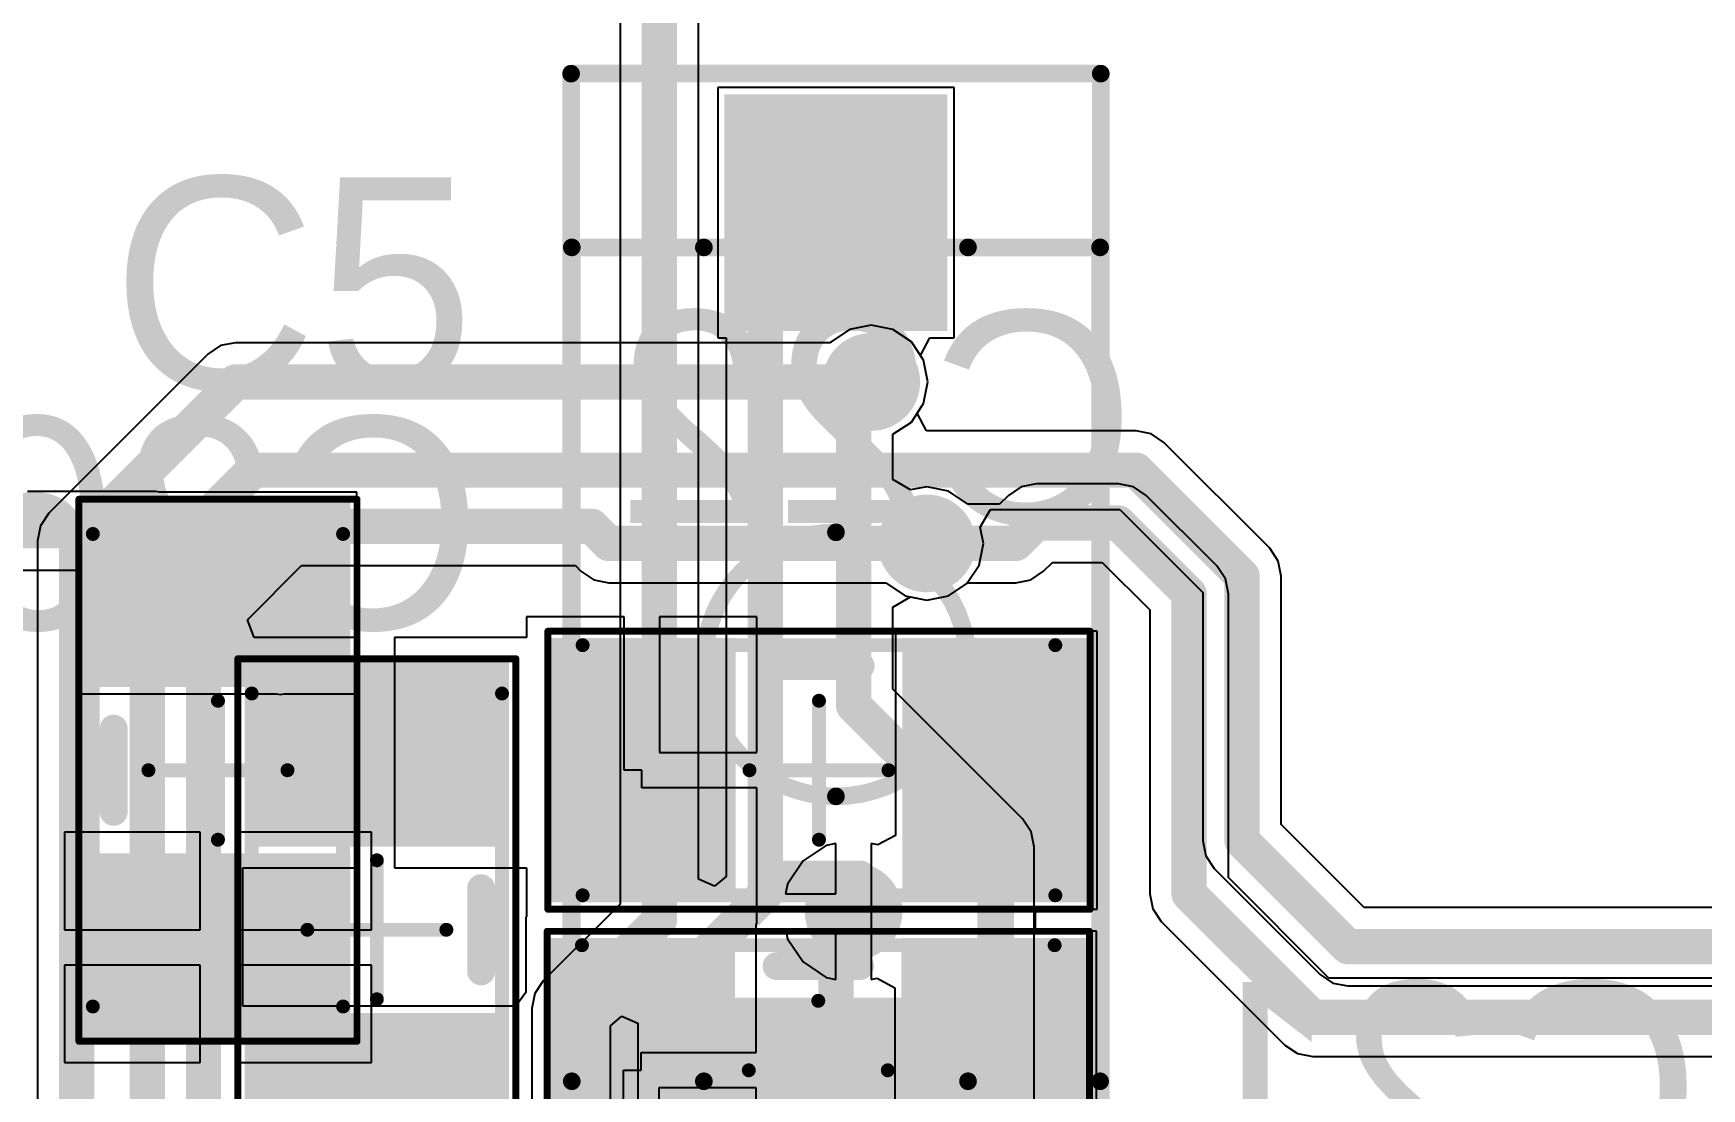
# Model space of a CAD drawing. Header units: millimetres. Extents: x 0 to 5455, y 0 to 5455.
# Drawn here: x 24.45 to 36.45, y 57.02 to 64.61 of the extents above; entities that cross this region are included whole.
import ezdxf

# ---------------------------------------------------------------- set-up
doc = ezdxf.new("R2010")
doc.units = ezdxf.units.MM
for name, color, linetype in [('BottomLayer', 5, 'Continuous'), ('BottomOverlay', 54, 'Continuous'), ('BottomPaste', 16, 'Continuous'), ('BottomSolder', 6, 'Continuous'), ('Mechanical13', 56, 'Continuous'), ('Mechanical15', 56, 'Continuous'), ('TopLayer', 1, 'Continuous'), ('TopOverlay', 2, 'Continuous'), ('TopPaste', 8, 'Continuous'), ('TopSolder', 216, 'Continuous'), ('ViaHoleLayer', 16, 'Continuous')]:
    doc.layers.add(name, color=color, linetype=linetype)

# ---------------------------------------------------------------- blocks, each defined once
blk = doc.blocks.new('434121025816_18')
at = {"layer": 'TopLayer'}
for points in [[(-4.00000597, 0.70000241), (-2.50000643, 0.70000241), (-2.50000643, -0.69999733), (-4.00000597, -0.69999733)], [(2.50000643, 0.70000241), (4.00000597, 0.70000241), (4.00000597, -0.69999733), (2.50000643, -0.69999733)]]:
    blk.add_hatch(color=1, dxfattribs=at).paths.add_polyline_path(points)
at = {"layer": 'TopPaste'}
for points in [[(-4.00000597, 0.70000241), (-2.50000643, 0.70000241), (-2.50000643, -0.69999733), (-4.00000597, -0.69999733)], [(2.50000643, 0.70000241), (4.00000597, 0.70000241), (4.00000597, -0.69999733), (2.50000643, -0.69999733)]]:
    blk.add_hatch(color=8, dxfattribs=at).paths.add_polyline_path(points)
at = {"layer": 'TopSolder'}
for points in [[(-4.10160597, 0.80160241), (-2.39840643, 0.80160241), (-2.39840643, -0.80159733), (-4.10160597, -0.80159733)], [(2.39840643, 0.80160241), (4.10160597, 0.80160241), (4.10160597, -0.80159733), (2.39840643, -0.80159733)]]:
    blk.add_hatch(color=216, dxfattribs=at).paths.add_polyline_path(points)
at = {"layer": 'Mechanical13', "const_width": 0.127}
for points in [[(2.999994, 1.89999874), (-2.999994, 1.89999874)], [(-2.999994, -1.89999366), (-2.999994, 1.89999874)], [(2.999994, -1.89999366), (2.999994, 1.89999874)], [(2.999994, -1.89999366), (-2.999994, -1.89999366)]]:
    blk.add_lwpolyline(points, dxfattribs=at)
at = {"layer": 'Mechanical13', "const_width": 0.0635}
for points in [[(-3.031744, 1.89999874, 1), (-2.968244, 1.89999874, 1)], [(-3.031744, 1.89999874, 1), (-2.968244, 1.89999874, 1)], [(2.968244, 1.89999874, 1), (3.031744, 1.89999874, 1)], [(2.968244, 1.89999874, 1), (3.031744, 1.89999874, 1)], [(-3.031744, -1.89999366, 1), (-2.968244, -1.89999366, 1)], [(-3.031744, -1.89999366, 1), (-2.968244, -1.89999366, 1)], [(2.968244, -1.89999366, 1), (3.031744, -1.89999366, 1)], [(2.968244, -1.89999366, 1), (3.031744, -1.89999366, 1)]]:
    blk.add_lwpolyline(points, format="xyb", close=True, dxfattribs=at)
at = {"layer": 'Mechanical15', "const_width": 0.127}
for points in [[(-4.24999912, -1.90499746), (-4.24999912, 1.90500254)], [(4.24999912, 1.90500254), (-4.24999912, 1.90500254)], [(4.24999912, -1.90499746), (4.24999912, 1.90500254)], [(4.24999912, -1.90499746), (-4.24999912, -1.90499746)]]:
    blk.add_lwpolyline(points, dxfattribs=at)
at = {"layer": 'Mechanical15', "const_width": 0.0635}
for points in [[(-4.28174912, 1.90500254, 1), (-4.218249119999999, 1.90500254, 1)], [(-4.28174912, 1.90500254, 1), (-4.218249119999999, 1.90500254, 1)], [(4.218249119999999, 1.90500254, 1), (4.28174912, 1.90500254, 1)], [(4.218249119999999, 1.90500254, 1), (4.28174912, 1.90500254, 1)], [(-4.28174912, -1.90499746, 1), (-4.218249119999999, -1.90499746, 1)], [(-4.28174912, -1.90499746, 1), (-4.218249119999999, -1.90499746, 1)], [(4.218249119999999, -1.90499746, 1), (4.28174912, -1.90499746, 1)], [(4.218249119999999, -1.90499746, 1), (4.28174912, -1.90499746, 1)]]:
    blk.add_lwpolyline(points, format="xyb", close=True, dxfattribs=at)
at = {"layer": 'TopOverlay', "const_width": 0.127}
for points in [[(2.999994, 1.89999874), (-2.999994, 1.89999874)], [(-2.999994, 0.95000064), (-2.999994, 1.89999874)], [(2.999994, 0.95000064), (2.999994, 1.89999874)], [(-2.999994, -1.89999366), (-2.999994, -0.94999556)], [(2.999994, -1.89999366), (2.999994, -0.94999556)], [(2.999994, -1.89999366), (-2.999994, -1.89999366)]]:
    blk.add_lwpolyline(points, dxfattribs=at)
at = {"layer": 'TopOverlay'}
for points, const_width in [([(-3.031744, 1.89999874, 1), (-2.968244, 1.89999874, 1)], 0.0635), ([(-3.031744, 1.89999874, 1), (-2.968244, 1.89999874, 1)], 0.0635), ([(2.968244, 1.89999874, 1), (3.031744, 1.89999874, 1)], 0.0635), ([(2.968244, 1.89999874, 1), (3.031744, 1.89999874, 1)], 0.0635), ([(-3.031744, 0.95000064, 1), (-2.968244, 0.95000064, 1)], 0.0635), ([(0.95000064, 2.54e-06, 1), (-0.95000064, 2.54e-06, 1)], 0.127), ([(2.968244, 0.95000064, 1), (3.031744, 0.95000064, 1)], 0.0635), ([(-0.98175064, 2.54e-06, 1), (-0.9182506399999999, 2.54e-06, 1)], 0.0635), ([(0.9182506399999999, 2.54e-06, 1), (0.98175064, 2.54e-06, 1)], 0.0635), ([(-3.031744, -0.94999556, 1), (-2.968244, -0.94999556, 1)], 0.0635), ([(2.968244, -0.94999556, 1), (3.031744, -0.94999556, 1)], 0.0635), ([(-3.031744, -1.89999366, 1), (-2.968244, -1.89999366, 1)], 0.0635), ([(-3.031744, -1.89999366, 1), (-2.968244, -1.89999366, 1)], 0.0635), ([(2.968244, -1.89999366, 1), (3.031744, -1.89999366, 1)], 0.0635), ([(2.968244, -1.89999366, 1), (3.031744, -1.89999366, 1)], 0.0635)]:
    blk.add_lwpolyline(points, format="xyb", close=True, dxfattribs=dict(at, const_width=const_width))
blk = doc.blocks.new('CAPC3216X180X55LL20T25_B_24')
at = {"layer": 'BottomLayer'}
for points in [[(-0.7000011399999999, 0.84999957), (-0.7000011399999999, -0.84999957), (-1.85000138, -0.84999957), (-1.85000138, 0.84999957)], [(1.84999884, 0.84999957), (1.84999884, -0.84999957), (0.6999985999999999, -0.84999957), (0.6999985999999999, 0.84999957)]]:
    blk.add_hatch(color=5, dxfattribs=at).paths.add_polyline_path(points)
at = {"layer": 'BottomPaste'}
for points in [[(-0.7000011399999999, 0.84999957), (-0.7000011399999999, -0.84999957), (-1.85000138, -0.84999957), (-1.85000138, 0.84999957)], [(1.84999884, 0.84999957), (1.84999884, -0.84999957), (0.6999985999999999, -0.84999957), (0.6999985999999999, 0.84999957)]]:
    blk.add_hatch(color=16, dxfattribs=at).paths.add_polyline_path(points)
at = {"layer": 'BottomSolder'}
for points in [[(-0.59840114, 0.95159957), (-0.59840114, -0.95159957), (-1.95160138, -0.95159957), (-1.95160138, 0.95159957)], [(1.95159884, 0.95159957), (1.95159884, -0.95159957), (0.5983986, -0.95159957), (0.5983986, 0.95159957)]]:
    blk.add_hatch(color=6, dxfattribs=at).paths.add_polyline_path(points)
at = {"layer": 'BottomOverlay', "const_width": 0.1999996}
for points in [[(0.2999994, 0.7499985), (-0.30000194, 0.7499985)], [(0.2999994, -0.75000104), (-0.30000194, -0.75000104)]]:
    blk.add_lwpolyline(points, dxfattribs=at)
at = {"layer": 'BottomOverlay', "const_width": 0.0999998}
for points in [[(-0.35000184, 0.7499985, 1), (-0.25000204, 0.7499985, 1)], [(0.2499995, 0.7499985, 1), (0.3499993, 0.7499985, 1)], [(-0.35000184, -0.75000104, 1), (-0.25000204, -0.75000104, 1)], [(0.2499995, -0.75000104, 1), (0.3499993, -0.75000104, 1)]]:
    blk.add_lwpolyline(points, format="xyb", close=True, dxfattribs=at)
at = {"layer": 'Mechanical13', "const_width": 0.0999998}
for points in [[(-1.70000168, -0.90000074), (-1.70000168, 0.8999982)], [(1.69999914, 0.8999982), (-1.70000168, 0.8999982)], [(1.69999914, -0.90000074), (1.69999914, 0.8999982)], [(1.69999914, -0.90000074), (-1.70000168, -0.90000074)]]:
    blk.add_lwpolyline(points, dxfattribs=at)
at = {"layer": 'Mechanical13', "const_width": 0.0499999}
for points in [[(-1.72500036, 0.8999982, 1), (-1.675003, 0.8999982, 1)], [(-1.72500036, 0.8999982, 1), (-1.675003, 0.8999982, 1)], [(1.67500046, 0.8999982, 1), (1.72499782, 0.8999982, 1)], [(1.67500046, 0.8999982, 1), (1.72499782, 0.8999982, 1)], [(-1.72500036, -0.90000074, 1), (-1.675003, -0.90000074, 1)], [(-1.72500036, -0.90000074, 1), (-1.675003, -0.90000074, 1)], [(1.67500046, -0.90000074, 1), (1.72499782, -0.90000074, 1)], [(1.67500046, -0.90000074, 1), (1.72499782, -0.90000074, 1)]]:
    blk.add_lwpolyline(points, format="xyb", close=True, dxfattribs=at)
at = {"layer": 'Mechanical15'}
for points, const_width in [([(-1.95000118, -1.00000054), (-1.95000118, 0.999998)], 0.0499999), ([(1.94999864, 0.999998), (-1.95000118, 0.999998)], 0.0499999), ([(1.94999864, -1.00000054), (1.94999864, 0.999998)], 0.0499999), ([(0, -0.50000154), (0, 0.499999)], 0.0999998), ([(0.499999, 0), (-0.50000154, 0)], 0.0999998), ([(1.94999864, -1.00000054), (-1.95000118, -1.00000054)], 0.0499999)]:
    blk.add_lwpolyline(points, dxfattribs=dict(at, const_width=const_width))
for points, const_width in [([(-1.96250052, 0.999998, 1), (-1.93750184, 0.999998, 1)], 0.02499868), ([(-1.96250052, 0.999998, 1), (-1.93750184, 0.999998, 1)], 0.02499868), ([(1.9374993, 0.999998, 1), (1.96249798, 0.999998, 1)], 0.02499868), ([(1.9374993, 0.999998, 1), (1.96249798, 0.999998, 1)], 0.02499868), ([(-0.02499868, 0.499999, 1), (0.02499868, 0.499999, 1)], 0.0499999), ([(-0.52500022, 0, 1), (-0.47500286, 0, 1)], 0.0499999), ([(0.47500032, 0, 1), (0.5249976799999999, 0, 1)], 0.0499999), ([(-0.02499868, -0.50000154, 1), (0.02499868, -0.50000154, 1)], 0.0499999), ([(-1.96250052, -1.00000054, 1), (-1.93750184, -1.00000054, 1)], 0.02499868), ([(-1.96250052, -1.00000054, 1), (-1.93750184, -1.00000054, 1)], 0.02499868), ([(1.9374993, -1.00000054, 1), (1.96249798, -1.00000054, 1)], 0.02499868), ([(1.9374993, -1.00000054, 1), (1.96249798, -1.00000054, 1)], 0.02499868)]:
    blk.add_lwpolyline(points, format="xyb", close=True, dxfattribs=dict(at, const_width=const_width))
blk = doc.blocks.new('CAPC3216X180X55LL20T25_B_26')
at = {"layer": 'BottomLayer'}
for points in [[(-0.7000011399999999, 0.84999957), (-0.7000011399999999, -0.84999957), (-1.85000138, -0.84999957), (-1.85000138, 0.84999957)], [(1.84999884, 0.84999957), (1.84999884, -0.84999957), (0.6999985999999999, -0.84999957), (0.6999985999999999, 0.84999957)]]:
    blk.add_hatch(color=5, dxfattribs=at).paths.add_polyline_path(points)
at = {"layer": 'BottomPaste'}
for points in [[(-0.7000011399999999, 0.84999957), (-0.7000011399999999, -0.84999957), (-1.85000138, -0.84999957), (-1.85000138, 0.84999957)], [(1.84999884, 0.84999957), (1.84999884, -0.84999957), (0.6999985999999999, -0.84999957), (0.6999985999999999, 0.84999957)]]:
    blk.add_hatch(color=16, dxfattribs=at).paths.add_polyline_path(points)
at = {"layer": 'BottomSolder'}
for points in [[(-0.59840114, 0.95159957), (-0.59840114, -0.95159957), (-1.95160138, -0.95159957), (-1.95160138, 0.95159957)], [(1.95159884, 0.95159957), (1.95159884, -0.95159957), (0.5983986, -0.95159957), (0.5983986, 0.95159957)]]:
    blk.add_hatch(color=6, dxfattribs=at).paths.add_polyline_path(points)
at = {"layer": 'BottomOverlay', "const_width": 0.1999996}
for points in [[(-0.30000194, 0.7499985), (0.2999994, 0.7499985)], [(-0.30000194, -0.75000104), (0.2999994, -0.75000104)]]:
    blk.add_lwpolyline(points, dxfattribs=at)
at = {"layer": 'BottomOverlay', "const_width": 0.0999998}
for points in [[(-0.35000184, 0.7499985, 1), (-0.25000204, 0.7499985, 1)], [(0.2499995, 0.7499985, 1), (0.3499993, 0.7499985, 1)], [(-0.35000184, -0.75000104, 1), (-0.25000204, -0.75000104, 1)], [(0.2499995, -0.75000104, 1), (0.3499993, -0.75000104, 1)]]:
    blk.add_lwpolyline(points, format="xyb", close=True, dxfattribs=at)
at = {"layer": 'Mechanical13', "const_width": 0.0999998}
for points in [[(-1.70000168, -0.90000074), (-1.70000168, 0.8999982)], [(-1.70000168, 0.8999982), (1.69999914, 0.8999982)], [(1.69999914, -0.90000074), (1.69999914, 0.8999982)], [(-1.70000168, -0.90000074), (1.69999914, -0.90000074)]]:
    blk.add_lwpolyline(points, dxfattribs=at)
at = {"layer": 'Mechanical13', "const_width": 0.0499999}
for points in [[(-1.72500036, 0.8999982, 1), (-1.675003, 0.8999982, 1)], [(-1.72500036, 0.8999982, 1), (-1.675003, 0.8999982, 1)], [(1.67500046, 0.8999982, 1), (1.72499782, 0.8999982, 1)], [(1.67500046, 0.8999982, 1), (1.72499782, 0.8999982, 1)], [(-1.72500036, -0.90000074, 1), (-1.675003, -0.90000074, 1)], [(-1.72500036, -0.90000074, 1), (-1.675003, -0.90000074, 1)], [(1.67500046, -0.90000074, 1), (1.72499782, -0.90000074, 1)], [(1.67500046, -0.90000074, 1), (1.72499782, -0.90000074, 1)]]:
    blk.add_lwpolyline(points, format="xyb", close=True, dxfattribs=at)
at = {"layer": 'Mechanical15'}
for points, const_width in [([(-1.95000118, -1.00000054), (-1.95000118, 0.999998)], 0.0499999), ([(-1.95000118, 0.999998), (1.94999864, 0.999998)], 0.0499999), ([(1.94999864, -1.00000054), (1.94999864, 0.999998)], 0.0499999), ([(0, -0.50000154), (0, 0.499999)], 0.0999998), ([(-0.50000154, 0), (0.499999, 0)], 0.0999998), ([(-1.95000118, -1.00000054), (1.94999864, -1.00000054)], 0.0499999)]:
    blk.add_lwpolyline(points, dxfattribs=dict(at, const_width=const_width))
for points, const_width in [([(-1.96250052, 0.999998, 1), (-1.93750184, 0.999998, 1)], 0.02499868), ([(-1.96250052, 0.999998, 1), (-1.93750184, 0.999998, 1)], 0.02499868), ([(1.9374993, 0.999998, 1), (1.96249798, 0.999998, 1)], 0.02499868), ([(1.9374993, 0.999998, 1), (1.96249798, 0.999998, 1)], 0.02499868), ([(-0.02499868, 0.499999, 1), (0.02499868, 0.499999, 1)], 0.0499999), ([(-0.52500022, 0, 1), (-0.47500286, 0, 1)], 0.0499999), ([(0.47500032, 0, 1), (0.5249976799999999, 0, 1)], 0.0499999), ([(-0.02499868, -0.50000154, 1), (0.02499868, -0.50000154, 1)], 0.0499999), ([(-1.96250052, -1.00000054, 1), (-1.93750184, -1.00000054, 1)], 0.02499868), ([(-1.96250052, -1.00000054, 1), (-1.93750184, -1.00000054, 1)], 0.02499868), ([(1.9374993, -1.00000054, 1), (1.96249798, -1.00000054, 1)], 0.02499868), ([(1.9374993, -1.00000054, 1), (1.96249798, -1.00000054, 1)], 0.02499868)]:
    blk.add_lwpolyline(points, format="xyb", close=True, dxfattribs=dict(at, const_width=const_width))
blk = doc.blocks.new('CAPC3216X180X55LL20T25_B_27')
at = {"layer": 'BottomLayer'}
for points in [[(-0.7000011399999999, 0.84999957), (-0.7000011399999999, -0.84999957), (-1.85000138, -0.84999957), (-1.85000138, 0.84999957)], [(1.84999884, 0.84999957), (1.84999884, -0.84999957), (0.6999985999999999, -0.84999957), (0.6999985999999999, 0.84999957)]]:
    blk.add_hatch(color=5, dxfattribs=at).paths.add_polyline_path(points)
at = {"layer": 'BottomPaste'}
for points in [[(-0.7000011399999999, 0.84999957), (-0.7000011399999999, -0.84999957), (-1.85000138, -0.84999957), (-1.85000138, 0.84999957)], [(1.84999884, 0.84999957), (1.84999884, -0.84999957), (0.6999985999999999, -0.84999957), (0.6999985999999999, 0.84999957)]]:
    blk.add_hatch(color=16, dxfattribs=at).paths.add_polyline_path(points)
at = {"layer": 'BottomSolder'}
for points in [[(-0.59840114, 0.95159957), (-0.59840114, -0.95159957), (-1.95160138, -0.95159957), (-1.95160138, 0.95159957)], [(1.95159884, 0.95159957), (1.95159884, -0.95159957), (0.5983986, -0.95159957), (0.5983986, 0.95159957)]]:
    blk.add_hatch(color=6, dxfattribs=at).paths.add_polyline_path(points)
at = {"layer": 'BottomOverlay', "const_width": 0.1999996}
for points in [[(-0.30000194, 0.7499985), (0.2999994, 0.7499985)], [(-0.30000194, -0.75000104), (0.2999994, -0.75000104)]]:
    blk.add_lwpolyline(points, dxfattribs=at)
at = {"layer": 'BottomOverlay', "const_width": 0.0999998}
for points in [[(-0.35000184, 0.7499985, 1), (-0.25000204, 0.7499985, 1)], [(0.2499995, 0.7499985, 1), (0.3499993, 0.7499985, 1)], [(-0.35000184, -0.75000104, 1), (-0.25000204, -0.75000104, 1)], [(0.2499995, -0.75000104, 1), (0.3499993, -0.75000104, 1)]]:
    blk.add_lwpolyline(points, format="xyb", close=True, dxfattribs=at)
at = {"layer": 'Mechanical13', "const_width": 0.0999998}
for points in [[(-1.70000168, -0.90000074), (-1.70000168, 0.8999982)], [(-1.70000168, 0.8999982), (1.69999914, 0.8999982)], [(1.69999914, -0.90000074), (1.69999914, 0.8999982)], [(-1.70000168, -0.90000074), (1.69999914, -0.90000074)]]:
    blk.add_lwpolyline(points, dxfattribs=at)
at = {"layer": 'Mechanical13', "const_width": 0.0499999}
for points in [[(-1.72500036, 0.8999982, 1), (-1.675003, 0.8999982, 1)], [(-1.72500036, 0.8999982, 1), (-1.675003, 0.8999982, 1)], [(1.67500046, 0.8999982, 1), (1.72499782, 0.8999982, 1)], [(1.67500046, 0.8999982, 1), (1.72499782, 0.8999982, 1)], [(-1.72500036, -0.90000074, 1), (-1.675003, -0.90000074, 1)], [(-1.72500036, -0.90000074, 1), (-1.675003, -0.90000074, 1)], [(1.67500046, -0.90000074, 1), (1.72499782, -0.90000074, 1)], [(1.67500046, -0.90000074, 1), (1.72499782, -0.90000074, 1)]]:
    blk.add_lwpolyline(points, format="xyb", close=True, dxfattribs=at)
at = {"layer": 'Mechanical15'}
for points, const_width in [([(-1.95000118, -1.00000054), (-1.95000118, 0.999998)], 0.0499999), ([(-1.95000118, 0.999998), (1.94999864, 0.999998)], 0.0499999), ([(1.94999864, -1.00000054), (1.94999864, 0.999998)], 0.0499999), ([(0, -0.50000154), (0, 0.499999)], 0.0999998), ([(-0.50000154, 0), (0.499999, 0)], 0.0999998), ([(-1.95000118, -1.00000054), (1.94999864, -1.00000054)], 0.0499999)]:
    blk.add_lwpolyline(points, dxfattribs=dict(at, const_width=const_width))
for points, const_width in [([(-1.96250052, 0.999998, 1), (-1.93750184, 0.999998, 1)], 0.02499868), ([(-1.96250052, 0.999998, 1), (-1.93750184, 0.999998, 1)], 0.02499868), ([(1.9374993, 0.999998, 1), (1.96249798, 0.999998, 1)], 0.02499868), ([(1.9374993, 0.999998, 1), (1.96249798, 0.999998, 1)], 0.02499868), ([(-0.02499868, 0.499999, 1), (0.02499868, 0.499999, 1)], 0.0499999), ([(-0.52500022, 0, 1), (-0.47500286, 0, 1)], 0.0499999), ([(0.47500032, 0, 1), (0.5249976799999999, 0, 1)], 0.0499999), ([(-0.02499868, -0.50000154, 1), (0.02499868, -0.50000154, 1)], 0.0499999), ([(-1.96250052, -1.00000054, 1), (-1.93750184, -1.00000054, 1)], 0.02499868), ([(-1.96250052, -1.00000054, 1), (-1.93750184, -1.00000054, 1)], 0.02499868), ([(1.9374993, -1.00000054, 1), (1.96249798, -1.00000054, 1)], 0.02499868), ([(1.9374993, -1.00000054, 1), (1.96249798, -1.00000054, 1)], 0.02499868)]:
    blk.add_lwpolyline(points, format="xyb", close=True, dxfattribs=dict(at, const_width=const_width))
blk = doc.blocks.new('CAPC3216X180X55LL20T25_31')
at = {"layer": 'TopLayer'}
for points in [[(-1.85000138, -0.84999957), (-1.85000138, 0.84999957), (-0.7000011399999999, 0.84999957), (-0.7000011399999999, -0.84999957)], [(0.6999985999999999, -0.84999957), (0.6999985999999999, 0.84999957), (1.84999884, 0.84999957), (1.84999884, -0.84999957)]]:
    blk.add_hatch(color=1, dxfattribs=at).paths.add_polyline_path(points)
at = {"layer": 'TopPaste'}
for points in [[(-1.85000138, -0.84999957), (-1.85000138, 0.84999957), (-0.7000011399999999, 0.84999957), (-0.7000011399999999, -0.84999957)], [(0.6999985999999999, -0.84999957), (0.6999985999999999, 0.84999957), (1.84999884, 0.84999957), (1.84999884, -0.84999957)]]:
    blk.add_hatch(color=8, dxfattribs=at).paths.add_polyline_path(points)
at = {"layer": 'TopSolder'}
for points in [[(-1.95160138, -0.95159957), (-1.95160138, 0.95159957), (-0.59840114, 0.95159957), (-0.59840114, -0.95159957)], [(0.5983986, -0.95159957), (0.5983986, 0.95159957), (1.95159884, 0.95159957), (1.95159884, -0.95159957)]]:
    blk.add_hatch(color=216, dxfattribs=at).paths.add_polyline_path(points)
at = {"layer": 'Mechanical13', "const_width": 0.0999998}
for points in [[(-1.70000168, 0.90000074), (1.69999914, 0.90000074)], [(-1.70000168, 0.90000074), (-1.70000168, -0.8999982)], [(1.69999914, 0.90000074), (1.69999914, -0.8999982)], [(-1.70000168, -0.8999982), (1.69999914, -0.8999982)]]:
    blk.add_lwpolyline(points, dxfattribs=at)
at = {"layer": 'Mechanical13', "const_width": 0.0499999}
for points in [[(-1.72500036, 0.90000074, 1), (-1.675003, 0.90000074, 1)], [(-1.72500036, 0.90000074, 1), (-1.675003, 0.90000074, 1)], [(1.67500046, 0.90000074, 1), (1.72499782, 0.90000074, 1)], [(1.67500046, 0.90000074, 1), (1.72499782, 0.90000074, 1)], [(-1.72500036, -0.8999982, 1), (-1.675003, -0.8999982, 1)], [(-1.72500036, -0.8999982, 1), (-1.675003, -0.8999982, 1)], [(1.67500046, -0.8999982, 1), (1.72499782, -0.8999982, 1)], [(1.67500046, -0.8999982, 1), (1.72499782, -0.8999982, 1)]]:
    blk.add_lwpolyline(points, format="xyb", close=True, dxfattribs=at)
at = {"layer": 'Mechanical15'}
for points, const_width in [([(-1.95000118, 1.00000054), (1.94999864, 1.00000054)], 0.0499999), ([(-1.95000118, 1.00000054), (-1.95000118, -0.999998)], 0.0499999), ([(1.94999864, 1.00000054), (1.94999864, -0.999998)], 0.0499999), ([(0, 0.50000154), (0, -0.499999)], 0.0999998), ([(-0.50000154, 0), (0.499999, 0)], 0.0999998), ([(-1.95000118, -0.999998), (1.94999864, -0.999998)], 0.0499999)]:
    blk.add_lwpolyline(points, dxfattribs=dict(at, const_width=const_width))
for points, const_width in [([(-1.96250052, 1.00000054, 1), (-1.93750184, 1.00000054, 1)], 0.02499868), ([(-1.96250052, 1.00000054, 1), (-1.93750184, 1.00000054, 1)], 0.02499868), ([(1.9374993, 1.00000054, 1), (1.96249798, 1.00000054, 1)], 0.02499868), ([(1.9374993, 1.00000054, 1), (1.96249798, 1.00000054, 1)], 0.02499868), ([(-0.02499868, 0.50000154, 1), (0.02499868, 0.50000154, 1)], 0.0499999), ([(-0.52500022, 0, 1), (-0.47500286, 0, 1)], 0.0499999), ([(0.47500032, 0, 1), (0.5249976799999999, 0, 1)], 0.0499999), ([(-0.02499868, -0.499999, 1), (0.02499868, -0.499999, 1)], 0.0499999), ([(-1.96250052, -0.999998, 1), (-1.93750184, -0.999998, 1)], 0.02499868), ([(-1.96250052, -0.999998, 1), (-1.93750184, -0.999998, 1)], 0.02499868), ([(1.9374993, -0.999998, 1), (1.96249798, -0.999998, 1)], 0.02499868), ([(1.9374993, -0.999998, 1), (1.96249798, -0.999998, 1)], 0.02499868)]:
    blk.add_lwpolyline(points, format="xyb", close=True, dxfattribs=dict(at, const_width=const_width))
at = {"layer": 'TopOverlay', "const_width": 0.1999996}
for points in [[(-0.30000194, 0.75000104), (0.2999994, 0.75000104)], [(-0.30000194, -0.7499985), (0.2999994, -0.7499985)]]:
    blk.add_lwpolyline(points, dxfattribs=at)
at = {"layer": 'TopOverlay', "const_width": 0.0999998}
for points in [[(-0.35000184, 0.75000104, 1), (-0.25000204, 0.75000104, 1)], [(0.2499995, 0.75000104, 1), (0.3499993, 0.75000104, 1)], [(-0.35000184, -0.7499985, 1), (-0.25000204, -0.7499985, 1)], [(0.2499995, -0.7499985, 1), (0.3499993, -0.7499985, 1)]]:
    blk.add_lwpolyline(points, format="xyb", close=True, dxfattribs=at)

msp = doc.modelspace()

# ---------------------------------------------------------------- hatches: boundary and pattern name
at = {"layer": 'BottomLayer'}
h = msp.add_hatch(color=5, dxfattribs=at)
edge = h.paths.add_edge_path()
edge.add_arc((30.48, 62.10299999999999), 0.2499995, 0, 360)
h = msp.add_hatch(color=5, dxfattribs=at)
edge = h.paths.add_edge_path()
edge.add_arc((30.8799992, 60.9410008), 0.2499995, 0, 360)
h = msp.add_hatch(color=5, dxfattribs=at)
edge = h.paths.add_edge_path()
edge.add_arc((30.353, 58.29299999999999), 0.2499995, 0, 360)
at = {"layer": 'BottomSolder'}
h = msp.add_hatch(color=6, dxfattribs=at)
edge = h.paths.add_edge_path()
edge.add_arc((30.48, 62.10299999999999), 0.3515995, 0, 360)
h = msp.add_hatch(color=6, dxfattribs=at)
edge = h.paths.add_edge_path()
edge.add_arc((30.8799992, 60.9410008), 0.3515995, 0, 360)
h = msp.add_hatch(color=6, dxfattribs=at)
edge = h.paths.add_edge_path()
edge.add_arc((30.353, 58.29299999999999), 0.3515995, 0, 360)
at = {"layer": 'TopLayer'}
h = msp.add_hatch(color=1, dxfattribs=at)
edge = h.paths.add_edge_path()
edge.add_arc((30.48, 62.10299999999999), 0.2499995, 0, 360)
h = msp.add_hatch(color=1, dxfattribs=at)
edge = h.paths.add_edge_path()
edge.add_arc((30.8799992, 60.9410008), 0.2499995, 0, 360)
h = msp.add_hatch(color=1, dxfattribs=at)
edge = h.paths.add_edge_path()
edge.add_arc((30.353, 58.29299999999999), 0.2499995, 0, 360)
at = {"layer": 'TopSolder'}
h = msp.add_hatch(color=216, dxfattribs=at)
edge = h.paths.add_edge_path()
edge.add_arc((30.48, 62.10299999999999), 0.3515995, 0, 360)
h = msp.add_hatch(color=216, dxfattribs=at)
edge = h.paths.add_edge_path()
edge.add_arc((30.8799992, 60.9410008), 0.3515995, 0, 360)
h = msp.add_hatch(color=216, dxfattribs=at)
edge = h.paths.add_edge_path()
edge.add_arc((30.353, 58.29299999999999), 0.3515995, 0, 360)
at = {"layer": 'ViaHoleLayer'}
h = msp.add_hatch(color=16, dxfattribs=at)
edge = h.paths.add_edge_path()
edge.add_arc((30.48, 62.10299999999999), 0.17499838, 0, 360)
h = msp.add_hatch(color=16, dxfattribs=at)
edge = h.paths.add_edge_path()
edge.add_arc((30.8799992, 60.9410008), 0.17499838, 0, 360)
h = msp.add_hatch(color=16, dxfattribs=at)
edge = h.paths.add_edge_path()
edge.add_arc((30.353, 58.29299999999999), 0.17499838, 0, 360)

# ---------------------------------------------------------------- linework, layer by layer
at = {"layer": 'BottomLayer'}
for p, q in [((30.32392716, 62.47979121999999), (30.19161602, 62.39138398)), ((30.48, 62.5108351), (30.32392716, 62.47979121999999)), ((30.63607284, 62.47979121999999), (30.48, 62.5108351)), ((30.76838398, 62.39138398), (30.63607284, 62.47979121999999)), ((25.7082925, 62.3027075), (24.5652925, 61.15970749999999)), ((25.79991792, 62.36392911999999), (25.7082925, 62.3027075)), ((25.908, 62.38542767999999), (25.79991792, 62.36392911999999)), ((30.18763584, 62.38542767999999), (25.908, 62.38542767999999)), ((30.19161602, 62.39138398), (30.18763584, 62.38542767999999)), ((30.85679122, 62.25907284), (30.76838398, 62.39138398)), ((30.8878351, 62.10299999999999), (30.85679122, 62.25907284)), ((30.85679122, 61.94692715999999), (30.8878351, 62.10299999999999)), ((30.81035494, 61.87742767999999), (30.85679122, 61.94692715999999)), ((30.87823898, 61.75042767999999), (30.81035494, 61.87742767999999)), ((32.3849873, 61.75042767999999), (30.87823898, 61.75042767999999)), ((32.385, 61.75043022), (32.3849873, 61.75042767999999)), ((32.49308207999999, 61.72892912), (32.385, 61.75043022)), ((32.5847075, 61.66770749999999), (32.49308207999999, 61.72892912)), ((33.3467075, 60.9057075), (32.5847075, 61.66770749999999)), ((24.5652925, 61.15970749999999), (24.50407088, 61.06808208)), ((31.26444852, 61.05856978), (31.338774, 61.18557231999999)), ((31.338774, 61.18557231999999), (32.26801268, 61.18557231999999)), ((32.26801268, 61.18557231999999), (32.86457231999999, 60.58901268)), ((24.50407088, 61.06808208), (24.48256978, 60.95999999999999)), ((24.48256978, 60.95999999999999), (24.48257232, 60.95998729999999)), ((24.48257232, 60.95998729999999), (24.48257232, 55.64749856)), ((31.2878343, 60.9410008), (31.26444852, 61.05856978)), ((31.25679042, 60.78492795999999), (31.2878343, 60.9410008)), ((33.40792912, 60.81408207999999), (33.3467075, 60.9057075)), ((25.99341511999999, 60.39200012), (26.38298762, 60.78157261999999)), ((26.38298762, 60.78157261999999), (28.35173146, 60.78157261999999)), ((28.35173146, 60.78157261999999), (28.39200316, 60.74130091999999)), ((28.39200316, 60.74130091999999), (28.39200824, 60.7412933)), ((28.39200824, 60.7412933), (28.48363366, 60.68007168)), ((31.16838318, 60.65261681999999), (31.25679042, 60.78492795999999)), ((33.42942768, 60.706), (33.40792912, 60.81408207999999)), ((28.48363366, 60.68007168), (28.59171574, 60.65857312)), ((28.59171574, 60.65857312), (30.58763504, 60.65857312)), ((30.58763504, 60.65857312), (30.59161522, 60.65261681999999)), ((30.59161522, 60.65261681999999), (30.72392636, 60.56420958)), ((31.03607204, 60.56420958), (31.16838318, 60.65261681999999)), ((33.42942768, 58.91798732), (33.42942768, 60.706)), ((30.72392636, 60.56420958), (30.8799992, 60.53316569999999)), ((30.8799992, 60.53316569999999), (31.03607204, 60.56420958)), ((32.86457231999999, 60.58901268), (32.86457231999999, 58.80101269999999)), ((26.04148208, 60.26500012), (25.99341511999999, 60.39200012)), ((28.70199999999999, 60.41299830000001), (27.99999988, 60.41299830000001)), ((27.99999988, 60.41299830000001), (27.99999988, 60.26500012)), ((28.70199999999999, 59.309), (28.70199999999999, 60.41299830000001)), ((29.65800012, 60.41299830000001), (28.956, 60.41299830000001)), ((28.956, 60.41299830000001), (28.956, 59.43599999999999)), ((29.65800012, 59.43599999999999), (29.65800012, 60.41299830000001)), ((26.797, 60.26500012), (26.04148208, 60.26500012)), ((26.797, 59.43599999999999), (26.797, 60.26500012)), ((27.99999988, 60.26500012), (27.051, 60.26500012)), ((27.051, 60.26500012), (27.051, 59.43599999999999)), ((32.1039998, 60.308998), (30.65400016, 60.308998)), ((30.65400016, 60.308998), (30.65400016, 58.83914825999999)), ((32.1039998, 58.309002), (32.1039998, 60.308998)), ((26.797, 58.60699988), (26.797, 59.43599999999999)), ((27.051, 59.43599999999999), (27.051, 58.60699988)), ((28.956, 59.43599999999999), (29.65800012, 59.43599999999999)), ((28.829, 59.309), (28.70199999999999, 59.309)), ((28.829, 59.182), (28.829, 59.309)), ((29.65800012, 59.182), (28.829, 59.182)), ((29.65800012, 58.2050017), (29.65800012, 59.182)), ((34.02598732, 58.32142768), (33.42942768, 58.91798732)), ((30.65400016, 58.83914825999999), (30.52699762, 58.77226244)), ((32.86457231999999, 58.80101269999999), (32.86456978, 58.80099999999999)), ((32.86456978, 58.80099999999999), (32.88607088, 58.69291792)), ((30.15635066, 58.76775648), (29.98963776, 58.65636224)), ((30.226, 58.78160964), (30.15635066, 58.76775648)), ((30.226, 58.41999999999999), (30.226, 58.78160964)), ((30.52699762, 58.77226244), (30.48, 58.78160964)), ((30.48, 58.78160964), (30.48, 58.29299999999999)), ((32.88607088, 58.69291792), (32.9472925, 58.6012925)), ((25.95942738, 57.61099984), (25.95942738, 58.60699988)), ((25.95942738, 58.60699988), (26.797, 58.60699988)), ((27.051, 58.60699988), (27.99999988, 58.60699988)), ((27.99999988, 58.60699988), (27.99999988, 58.25399829999999)), ((29.98963776, 58.65636224), (29.87824352, 58.48964934)), ((32.9472925, 58.6012925), (33.7092925, 57.83929249999999)), ((29.87824352, 58.48964934), (29.86439035999999, 58.41999999999999)), ((29.86439035999999, 58.41999999999999), (30.226, 58.41999999999999)), ((38.9889873, 58.32142768), (34.02598732, 58.32142768)), ((27.99999988, 58.25399829999999), (27.99499862, 58.25399829999999)), ((27.99499862, 58.25399829999999), (27.99499862, 57.70859171999999)), ((29.65299886, 57.27699999999999), (29.65299886, 58.2050017)), ((29.65299886, 58.2050017), (29.65800012, 58.2050017)), ((30.48, 58.29299999999999), (30.48, 57.80439036)), ((31.66142766, 58.149998), (31.66142766, 58.309002)), ((31.66142766, 58.309002), (32.1039998, 58.309002)), ((30.226, 58.166), (29.86439035999999, 58.166)), ((29.86439035999999, 58.166), (29.87824352, 58.09635066)), ((29.87824352, 58.09635066), (29.98963776, 57.92963775999999)), ((30.226, 57.80439036), (30.226, 58.166)), ((32.09899854, 58.149998), (31.66142766, 58.149998)), ((32.09899854, 56.150002), (32.09899854, 58.149998)), ((29.98963776, 57.92963775999999), (30.15635066, 57.81824351999999)), ((33.7092925, 57.83929249999999), (33.80091792, 57.77807088)), ((30.15635066, 57.81824351999999), (30.226, 57.80439036)), ((30.48, 57.80439036), (30.52199636, 57.81274442)), ((30.52199636, 57.81274442), (30.6489989, 57.74351164)), ((30.6489989, 57.74351164), (30.6489989, 56.54941192)), ((33.80091792, 57.77807088), (33.909, 57.75657232)), ((33.909, 57.75657232), (38.87201268, 57.75657232)), ((27.92399546, 57.61099984), (25.95942738, 57.61099984)), ((27.99499862, 57.70859171999999), (27.92399546, 57.61099984)), ((28.82399874, 57.15), (28.82399874, 57.27699999999999)), ((28.82399874, 57.27699999999999), (29.65299886, 57.27699999999999)), ((28.69699874, 56.04600170000001), (28.69699874, 57.15)), ((28.69699874, 57.15), (28.82399874, 57.15)), ((29.65299886, 57.023), (28.95099874, 57.023)), ((28.95099874, 57.023), (28.95099874, 56.04600170000001)), ((29.65299886, 56.04600170000001), (29.65299886, 57.023))]:
    msp.add_line(p, q, dxfattribs=at)
at = {"layer": 'BottomLayer', "const_width": 0.254}
for points in [[(24.765, 60.95999999999999), (25.908, 62.10299999999999)], [(25.908, 62.10299999999999), (30.48, 62.10299999999999)], [(25.273, 60.706), (26.035, 61.468)], [(26.035, 61.468), (32.385, 61.468)], [(32.385, 61.468), (33.147, 60.706)], [(24.765, 54.74500099999999), (24.765, 60.95999999999999)], [(25.6769997, 60.47499969999999), (26.26600029999999, 61.06400029999999)], [(26.26600029999999, 61.06400029999999), (28.46871624, 61.06400029999999)], [(28.46871624, 61.06400029999999), (28.59171574, 60.9410008)], [(28.59171574, 60.9410008), (30.8799992, 60.9410008)], [(25.273, 56.07066002), (25.273, 60.706)], [(33.147, 58.80099999999999), (33.147, 60.706)], [(25.6769997, 56.2380003), (25.6769997, 60.47499969999999)], [(28.829, 59.309), (29.128212, 59.009788)], [(31.37899998, 57.15500126), (31.37899998, 59.309)], [(33.147, 58.80099999999999), (33.909, 58.039)], [(30.35299746, 58.29299999999999), (30.353, 58.29299999999999)], [(33.909, 58.039), (38.989, 58.039)], [(31.37399872, 57.15), (31.37899998, 57.15500126)], [(31.37399872, 56.87499928), (31.37399872, 57.15)]]:
    msp.add_lwpolyline(points, dxfattribs=at)
at = {"layer": 'BottomLayer', "const_width": 0.127}
for points in [[(25.8445, 62.10299999999999, 1), (25.9715, 62.10299999999999, 1)], [(25.8445, 62.10299999999999, 1), (25.9715, 62.10299999999999, 1)], [(30.4165, 62.10299999999999, 1), (30.54349999999999, 62.10299999999999, 1)], [(25.9715, 61.468, 1), (26.0985, 61.468, 1)], [(25.9715, 61.468, 1), (26.0985, 61.468, 1)], [(32.3215, 61.468, 1), (32.4485, 61.468, 1)], [(32.3215, 61.468, 1), (32.4485, 61.468, 1)], [(24.7015, 60.95999999999999, 1), (24.8285, 60.95999999999999, 1)], [(24.7015, 60.95999999999999, 1), (24.8285, 60.95999999999999, 1)], [(26.2025003, 61.06400029999999, 1), (26.3295003, 61.06400029999999, 1)], [(26.2025003, 61.06400029999999, 1), (26.3295003, 61.06400029999999, 1)], [(28.40521624, 61.06400029999999, 1), (28.53221624, 61.06400029999999, 1)], [(28.40521624, 61.06400029999999, 1), (28.53221624, 61.06400029999999, 1)], [(28.52821574, 60.9410008, 1), (28.65521574, 60.9410008, 1)], [(28.52821574, 60.9410008, 1), (28.65521574, 60.9410008, 1)], [(30.8164992, 60.9410008, 1), (30.9434992, 60.9410008, 1)], [(25.2095, 60.706, 1), (25.3365, 60.706, 1)], [(25.2095, 60.706, 1), (25.3365, 60.706, 1)], [(33.0835, 60.706, 1), (33.2105, 60.706, 1)], [(33.0835, 60.706, 1), (33.2105, 60.706, 1)], [(25.6134997, 60.47499969999999, 1), (25.7404997, 60.47499969999999, 1)], [(25.6134997, 60.47499969999999, 1), (25.7404997, 60.47499969999999, 1)], [(28.7655, 59.309, 1), (28.8925, 59.309, 1)], [(31.31549998, 59.309, 1), (31.44249998, 59.309, 1)], [(29.064712, 59.009788, 1), (29.191712, 59.009788, 1)], [(33.0835, 58.80099999999999, 1), (33.2105, 58.80099999999999, 1)], [(33.0835, 58.80099999999999, 1), (33.2105, 58.80099999999999, 1)], [(30.28949746, 58.29299999999999, 1), (30.41649746, 58.29299999999999, 1)], [(30.2895, 58.29299999999999, 1), (30.4165, 58.29299999999999, 1)], [(33.8455, 58.039, 1), (33.9725, 58.039, 1)], [(33.8455, 58.039, 1), (33.9725, 58.039, 1)], [(31.31049872, 57.15, 1), (31.43749872, 57.15, 1)], [(31.31049872, 57.15, 1), (31.43749872, 57.15, 1)], [(31.31549998, 57.15500126, 1), (31.44249998, 57.15500126, 1)], [(31.31549998, 57.15500126, 1), (31.44249998, 57.15500126, 1)]]:
    msp.add_lwpolyline(points, format="xyb", close=True, dxfattribs=at)
at = {"layer": 'TopLayer'}
for p, q in [((28.67357231999999, 65.54430122), (28.67357231999999, 58.34632475999999)), ((29.23842768, 58.52550651999999), (29.23842768, 65.4273266)), ((31.07600084, 64.2210044), (29.37600424, 64.2210044)), ((29.37600424, 64.2210044), (29.37600424, 62.421008)), ((31.07600084, 62.421008), (31.07600084, 64.2210044)), ((29.37600424, 62.421008), (29.43557232, 62.421008)), ((29.43557232, 62.421008), (29.43557232, 58.54329922)), ((30.83344862, 62.29400799999999), (30.90133266, 62.421008)), ((30.90133266, 62.421008), (31.07600084, 62.421008)), ((30.85679122, 62.25907284), (30.83344862, 62.29400799999999)), ((30.8878351, 62.10299999999999), (30.85679122, 62.25907284)), ((30.85679122, 61.94692715999999), (30.8878351, 62.10299999999999)), ((30.76838398, 61.81461602), (30.85679122, 61.94692715999999)), ((30.63607284, 61.72620877999999), (30.76838398, 61.81461602)), ((30.63542768, 61.72607923999999), (30.63607284, 61.72620877999999)), ((30.63542768, 61.3997756), (30.63542768, 61.72607923999999)), ((30.76243022, 61.32545012), (30.63542768, 61.3997756)), ((30.8799992, 61.3488359), (30.76243022, 61.32545012)), ((31.03607204, 61.31779202), (30.8799992, 61.3488359)), ((31.16838318, 61.22938478), (31.03607204, 61.31779202)), ((31.5577093, 61.34792912), (31.46608388, 61.2867075)), ((31.66579138, 61.36943022), (31.5577093, 61.34792912)), ((31.66580408, 61.36942767999999), (31.66579138, 61.36943022)), ((32.258, 61.36942767999999), (31.66580408, 61.36942767999999)), ((32.2580127, 61.36943022), (32.258, 61.36942767999999)), ((32.36609478, 61.34792912), (32.2580127, 61.36943022)), ((32.4577202, 61.2867075), (32.36609478, 61.34792912)), ((25.33298718, 61.31442651999999), (24.41178506, 61.31442651999999)), ((25.33299988, 61.31442906), (25.33298718, 61.31442651999999)), ((25.36029726, 61.30899854), (25.33299988, 61.31442906)), ((26.780998, 61.30899854), (25.36029726, 61.30899854)), ((26.780998, 59.8589989), (26.780998, 61.30899854)), ((31.17236336, 61.22342848), (31.16838318, 61.22938478)), ((31.40280486, 61.22342848), (31.17236336, 61.22342848)), ((31.46608388, 61.2867075), (31.40280486, 61.22342848)), ((32.96569988, 60.77872528), (32.4577202, 61.2867075)), ((24.29481298, 60.74957116), (24.781002, 60.74957116)), ((24.781002, 60.74957116), (24.781002, 59.8589989)), ((31.62787426, 60.68007168), (31.71949968, 60.7412933)), ((31.71949968, 60.7412933), (31.7827787, 60.80457231999999)), ((31.7827787, 60.80457231999999), (32.14102538, 60.80457231999999)), ((32.14102538, 60.80457231999999), (32.48357232, 60.46202792)), ((32.96570749999999, 60.7787202), (32.96569988, 60.77872528)), ((33.02692912, 60.68709223999999), (32.96570749999999, 60.7787202)), ((31.03607204, 60.56420958), (31.16838318, 60.65261681999999)), ((31.16838318, 60.65261681999999), (31.17236336, 60.65857312)), ((31.17236336, 60.65857312), (31.51977948, 60.65857312)), ((31.51977948, 60.65857312), (31.51979218, 60.65857058)), ((31.51979218, 60.65857058), (31.62787426, 60.68007168)), ((33.04843022, 60.57901269999999), (33.02692912, 60.68709223999999)), ((30.63542768, 60.482226), (30.76243022, 60.55655147999999)), ((30.63542768, 59.89165314), (30.63542768, 60.482226)), ((30.76243022, 60.55655147999999), (30.8799992, 60.53316569999999)), ((30.8799992, 60.53316569999999), (31.03607204, 60.56420958)), ((33.04842768, 60.57899999999999), (33.04843022, 60.57901269999999)), ((33.04842768, 58.53698731999999), (33.04842768, 60.57899999999999)), ((32.48357232, 60.46202792), (32.48357232, 58.42001269999999)), ((31.56869988, 58.9583784), (30.63542768, 59.89165314)), ((24.781002, 59.8589989), (26.20171036, 59.8589989)), ((26.20171036, 59.8589989), (26.22900012, 59.85357092)), ((26.22900012, 59.85357092), (26.25628734, 59.8589989)), ((26.25628734, 59.8589989), (26.780998, 59.8589989)), ((31.5687075, 58.95837331999999), (31.56869988, 58.9583784)), ((31.62992912, 58.86674536), (31.5687075, 58.95837331999999)), ((25.654, 58.86299885999999), (24.6770017, 58.86299885999999)), ((24.6770017, 58.86299885999999), (24.6770017, 58.16100382)), ((25.654, 58.16100382), (25.654, 58.86299885999999)), ((26.8849983, 58.86299885999999), (25.908, 58.86299885999999)), ((25.908, 58.86299885999999), (25.908, 58.16100382)), ((26.8849983, 58.16100382), (26.8849983, 58.86299885999999)), ((31.65142768, 58.75866582), (31.62992912, 58.86674536)), ((31.65142768, 55.88), (31.65142768, 58.75866582)), ((29.35308582, 58.47597905999999), (29.23842768, 58.52550651999999)), ((29.43557232, 58.54329922), (29.35308582, 58.47597905999999)), ((33.77198478, 57.81342768), (33.04842768, 58.53698731999999)), ((28.67357231999999, 58.34632475999999), (28.1212925, 57.79404748)), ((32.48357232, 58.42001269999999), (32.48356978, 58.41999999999999)), ((32.48356978, 58.41999999999999), (32.50507088, 58.31191792)), ((32.50507088, 58.31191792), (32.5662925, 58.22029249999999)), ((32.5662925, 58.22029249999999), (33.45528742, 57.33130012)), ((24.6770017, 58.16100382), (25.654, 58.16100382)), ((25.908, 58.16100382), (26.8849983, 58.16100382)), ((25.654, 57.90700382), (24.6770017, 57.90700382)), ((24.6770017, 57.90700382), (24.6770017, 57.20499862)), ((25.654, 57.20499862), (25.654, 57.90700382)), ((26.8849983, 57.90700382), (25.908, 57.90700382)), ((25.908, 57.90700382), (25.908, 57.20499862)), ((26.8849983, 57.20499862), (26.8849983, 57.90700382)), ((28.1212925, 57.79404748), (28.06007088, 57.70242206)), ((39.1159873, 57.81342768), (33.77198478, 57.81342768)), ((28.06007088, 57.70242206), (28.03856978, 57.59433998)), ((28.03856978, 57.59433998), (28.03857232, 57.59432728)), ((28.03857232, 57.59432728), (28.03857232, 52.05998732)), ((28.60342768, 57.47104075999999), (28.68591418, 57.53836092)), ((28.68591418, 57.53836092), (28.80057232, 57.48883346)), ((28.80057232, 57.48883346), (28.80057232, 51.80598731999999)), ((28.60342768, 51.9430127), (28.60342768, 57.47104075999999)), ((33.45528742, 57.33130012), (33.4552925, 57.33129249999999)), ((33.4552925, 57.33129249999999), (33.54692046, 57.27007088)), ((33.54692046, 57.27007088), (33.65499999999999, 57.24856977999999)), ((33.65499999999999, 57.24856977999999), (33.6550127, 57.24857232)), ((33.6550127, 57.24857232), (38.99901268, 57.24857232)), ((24.6770017, 57.20499862), (25.654, 57.20499862)), ((25.908, 57.20499862), (26.8849983, 57.20499862))]:
    msp.add_line(p, q, dxfattribs=at)
at = {"layer": 'TopLayer', "const_width": 0.254}
for points in [[(28.956, 58.22933998), (28.956, 65.54431392)], [(29.718, 62.81300366), (30.22600254, 63.3210062)], [(29.718, 58.41999999999999), (29.718, 62.81300366)], [(30.353, 61.97599999999999), (30.48, 62.10299999999999)], [(30.353, 59.77466582), (30.353, 61.97599999999999)], [(31.51979218, 60.9410008), (31.66579138, 61.08699999999999)], [(31.66579138, 61.08699999999999), (32.2580127, 61.08699999999999)], [(32.2580127, 61.08699999999999), (32.766, 60.57901269999999)], [(24.29480028, 61.03199883999999), (25.33299988, 61.03199883999999)], [(25.33299988, 61.03199883999999), (25.781, 60.58399872)], [(30.8799992, 60.9410008), (31.51979218, 60.9410008)], [(25.781, 60.58399872), (26.22900012, 60.13599859999999)], [(32.766, 58.41999999999999), (32.766, 60.57901269999999)], [(30.353, 59.77466582), (31.369, 58.75866582)], [(31.369, 55.88), (31.369, 58.75866582)], [(29.083, 57.785), (29.718, 58.41999999999999)], [(32.766, 58.41999999999999), (33.65499999999999, 57.531)], [(28.321, 57.59433998), (28.956, 58.22933998)], [(30.22600254, 58.16600253999999), (30.353, 58.29299999999999)], [(30.22600254, 56.8209938), (30.22600254, 58.16600253999999)], [(29.083, 51.689), (29.083, 57.785)], [(28.321, 51.943), (28.321, 57.59433998)], [(33.65499999999999, 57.531), (39.116, 57.531)]]:
    msp.add_lwpolyline(points, dxfattribs=at)
at = {"layer": 'TopLayer', "const_width": 0.127}
for points in [[(30.16250254, 63.3210062, 1), (30.28950254, 63.3210062, 1)], [(29.6545, 62.81300366, 1), (29.7815, 62.81300366, 1)], [(29.6545, 62.81300366, 1), (29.7815, 62.81300366, 1)], [(30.4165, 62.10299999999999, 1), (30.54349999999999, 62.10299999999999, 1)], [(30.2895, 61.97599999999999, 1), (30.4165, 61.97599999999999, 1)], [(30.2895, 61.97599999999999, 1), (30.4165, 61.97599999999999, 1)], [(31.60229138, 61.08699999999999, 1), (31.72929138, 61.08699999999999, 1)], [(31.60229138, 61.08699999999999, 1), (31.72929138, 61.08699999999999, 1)], [(32.1945127, 61.08699999999999, 1), (32.3215127, 61.08699999999999, 1)], [(32.1945127, 61.08699999999999, 1), (32.3215127, 61.08699999999999, 1)], [(25.26949988, 61.03199883999999, 1), (25.39649988, 61.03199883999999, 1)], [(25.26949988, 61.03199883999999, 1), (25.39649988, 61.03199883999999, 1)], [(30.8164992, 60.9410008, 1), (30.9434992, 60.9410008, 1)], [(31.45629218, 60.9410008, 1), (31.58329218, 60.9410008, 1)], [(31.45629218, 60.9410008, 1), (31.58329218, 60.9410008, 1)], [(25.7175, 60.58399872, 1), (25.8445, 60.58399872, 1)], [(25.7175, 60.58399872, 1), (25.8445, 60.58399872, 1)], [(32.7025, 60.57901269999999, 1), (32.8295, 60.57901269999999, 1)], [(32.7025, 60.57901269999999, 1), (32.8295, 60.57901269999999, 1)], [(26.16550012, 60.13599859999999, 1), (26.29250012, 60.13599859999999, 1)], [(30.2895, 59.77466582, 1), (30.4165, 59.77466582, 1)], [(30.2895, 59.77466582, 1), (30.4165, 59.77466582, 1)], [(31.30549999999999, 58.75866582, 1), (31.4325, 58.75866582, 1)], [(31.30549999999999, 58.75866582, 1), (31.4325, 58.75866582, 1)], [(29.6545, 58.41999999999999, 1), (29.7815, 58.41999999999999, 1)], [(29.6545, 58.41999999999999, 1), (29.7815, 58.41999999999999, 1)], [(32.7025, 58.41999999999999, 1), (32.8295, 58.41999999999999, 1)], [(32.7025, 58.41999999999999, 1), (32.8295, 58.41999999999999, 1)], [(28.8925, 58.22933998, 1), (29.0195, 58.22933998, 1)], [(28.8925, 58.22933998, 1), (29.0195, 58.22933998, 1)], [(30.2895, 58.29299999999999, 1), (30.4165, 58.29299999999999, 1)], [(30.16250254, 58.16600253999999, 1), (30.28950254, 58.16600253999999, 1)], [(30.16250254, 58.16600253999999, 1), (30.28950254, 58.16600253999999, 1)], [(29.0195, 57.785, 1), (29.1465, 57.785, 1)], [(29.0195, 57.785, 1), (29.1465, 57.785, 1)], [(28.2575, 57.59433998, 1), (28.3845, 57.59433998, 1)], [(28.2575, 57.59433998, 1), (28.3845, 57.59433998, 1)], [(33.5915, 57.531, 1), (33.7185, 57.531, 1)], [(33.5915, 57.531, 1), (33.7185, 57.531, 1)]]:
    msp.add_lwpolyline(points, format="xyb", close=True, dxfattribs=at)

# ---------------------------------------------------------------- block references
for name, p, rotation in [('434121025816_18', (30.226, 60.07100000000001), 270), ('CAPC3216X180X55LL20T25_31', (25.781, 59.309), 90), ('CAPC3216X180X55LL20T25_B_26', (30.10400126, 59.309), 360), ('CAPC3216X180X55LL20T25_B_24', (26.924, 58.16099874), 270), ('CAPC3216X180X55LL20T25_B_27', (30.099, 57.15), 360)]:
    msp.add_blockref(name, p, dxfattribs=dict(rotation=rotation))

# ---------------------------------------------------------------- texts
at = {"layer": 'BottomOverlay', "text_generation_flag": 2}
for s, p in [('C22', (32.38434214, 61.08724638)), ('C26', (27.68534214, 60.32524638)), ('C21', (36.44842342, 56.26124638))]:
    msp.add_text(s, height=1.524, dxfattribs=at).set_placement(p)
at = {"layer": 'TopOverlay'}
msp.add_text('C5', height=1.524, dxfattribs=at).set_placement((25.019, 62.0522))

doc.saveas('drawing.dxf')
